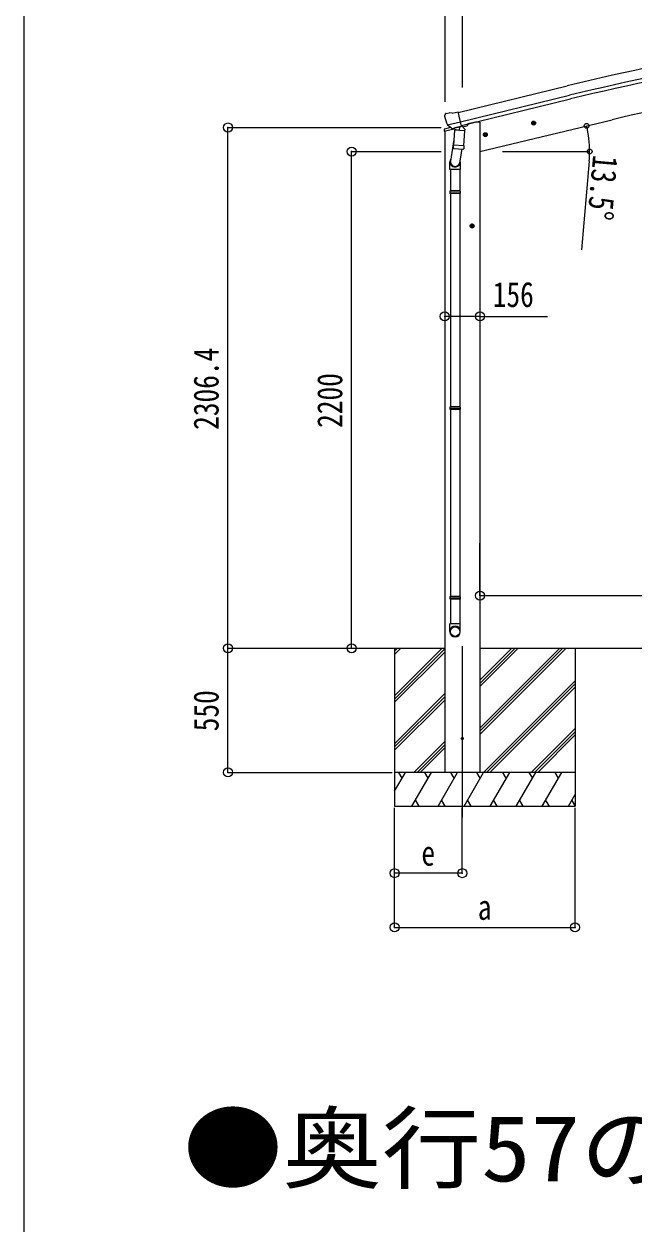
# Model space of a CAD drawing. Units: millimetres at full size, sheet at 1:40. Extents: x -11181 to 11305, y -7804 to 7716.
# Drawn here: x -11181 to -8482, y -288 to 5028 of the extents above; entities that cross this region are included whole.
import ezdxf
from ezdxf.enums import TextEntityAlignment as Align

# ---------------------------------------------------------------- set-up
doc = ezdxf.new("R2010")
doc.units = ezdxf.units.MM
doc.header["$LTSCALE"] = 40
doc.header["$PDMODE"] = 32
doc.header["$PDSIZE"] = 40
for name, color, linetype, lineweight in [('0-0_0', 7, 'Continuous', 9), ('0-1_本体', 4, 'Continuous', 9), ('0-2_部品', 7, 'Continuous', 9), ('0-8_PARTS2', 2, 'Continuous', 9), ('0-A_寸法', 6, 'Continuous', 9), ('1-A', 6, 'Continuous', 9), ('F-0_240', 7, 'Continuous', 9)]:
    doc.layers.add(name, color=color, linetype=linetype, lineweight=lineweight)
doc.layers.add('0-E_DET2', color=7, linetype='Continuous')
doc.styles.add('ＭＳ ゴシック', font='')
doc.styles.get('ＭＳ ゴシック').set_extended_font_data('MS Gothic')

msp = doc.modelspace()

# ---------------------------------------------------------------- linework, layer by layer
at = {"layer": '0-0_0'}
for p, q in [((-9912.5, 2262.68), (-9316.17, 2262.68)), ((-9538.42, 2262.68), (-9538.42, 1562.68)), ((-9538.42, 2051.45), (-9327.19, 2262.68)), ((-9538.42, 2235.3), (-9511.04, 2262.68)), ((-9538.42, 2249.44), (-9525.18, 2262.68)), ((-9538.42, 2037.31), (-9316.17, 2259.56)), ((-9538.42, 2023.17), (-9316.17, 2245.42)), ((-9160.67, 1880.42), (-8778.4, 2262.68)), ((-9160.67, 1908.71), (-8806.69, 2262.68)), ((-9160.67, 1894.56), (-8792.55, 2262.68)), ((-9160.67, 2092.55), (-8990.54, 2262.68)), ((-9160.67, 2106.69), (-9004.68, 2262.68)), ((-9160.67, 2120.84), (-9018.82, 2262.68)), ((-9160.67, 2262.68), (-6065.11, 2262.68)), ((-8738.42, 2262.68), (-8738.42, 1562.68)), ((-9144.56, 1712.68), (-8738.42, 2118.82)), ((-9130.42, 1712.68), (-8738.42, 2104.68)), ((-9116.27, 1712.68), (-8738.42, 2090.54)), ((-9538.42, 1839.32), (-9316.17, 2061.57)), ((-9538.42, 1825.18), (-9316.17, 2047.43)), ((-9538.42, 1811.04), (-9316.17, 2033.29)), ((-8932.43, 1712.68), (-8738.42, 1906.69)), ((-8918.28, 1712.68), (-8738.42, 1892.55)), ((-8904.14, 1712.68), (-8738.42, 1878.41)), ((-9452.93, 1712.68), (-9316.17, 1849.44)), ((-9438.78, 1712.68), (-9316.17, 1835.3)), ((-9424.64, 1712.68), (-9316.17, 1821.16)), ((-8738.42, 1712.68), (-9538.42, 1712.68)), ((-9538.42, 1628.85), (-9490.02, 1712.68)), ((-9505.02, 1686.7), (-9520.02, 1712.68)), ((-9461.15, 1562.68), (-9374.55, 1712.68)), ((-9389.55, 1686.7), (-9404.55, 1712.68)), ((-9345.68, 1562.68), (-9259.08, 1712.68)), ((-9274.08, 1686.7), (-9289.08, 1712.68)), ((-9230.21, 1562.68), (-9143.61, 1712.68)), ((-9158.61, 1686.7), (-9173.61, 1712.68)), ((-9114.74, 1562.68), (-9028.14, 1712.68)), ((-9043.14, 1686.7), (-9058.14, 1712.68)), ((-8999.27, 1562.68), (-8912.67, 1712.68)), ((-8942.67, 1712.68), (-8927.67, 1686.7)), ((-8883.8, 1562.68), (-8797.2, 1712.68)), ((-8812.2, 1686.7), (-8827.2, 1712.68)), ((-8768.33, 1562.68), (-8738.42, 1614.49)), ((-9538.42, 1562.68), (-8738.42, 1562.68)), ((-9446.15, 1588.66), (-9431.15, 1562.68)), ((-9330.68, 1588.66), (-9315.68, 1562.68)), ((-9215.21, 1588.66), (-9200.21, 1562.68)), ((-9099.74, 1588.66), (-9084.74, 1562.68)), ((-8984.27, 1588.66), (-8969.27, 1562.68)), ((-8868.8, 1588.66), (-8853.8, 1562.68)), ((-8753.33, 1588.66), (-8738.33, 1562.68))]:
    msp.add_line(p, q, dxfattribs=at)
at = {"layer": '0-1_本体'}
for p, q in [((-9255.89, 4636.27), (-8773.02, 4753.76)), ((-9245.82, 4594.3), (-8762.81, 4711.77)), ((-9241.89, 4577.93), (-8758.83, 4695.41)), ((-9180.42, 4592.68), (-9213.93, 4584.64)), ((-9160.42, 4592.68), (-9180.42, 4592.68)), ((-9160.42, 4462.68), (-8574.74, 4603.29)), ((-9160.42, 4592.68), (-9160.42, 1712.68)), ((-9315.92, 4552.98), (-9315.92, 1712.68)), ((-9184.92, 4133.18), (-9204.92, 4133.18)), ((-9194.92, 4140.69), (-9201.42, 4136.93)), ((-9201.42, 4136.93), (-9201.42, 4129.43)), ((-9201.42, 4129.43), (-9194.92, 4125.68)), ((-9194.92, 4123.18), (-9194.92, 4143.18)), ((-9188.42, 4136.93), (-9194.92, 4140.69))]:
    msp.add_line(p, q, dxfattribs=at)
at = {"layer": '0-1_本体', "color": 6}
msp.add_line((-9160.17, 3732.5), (-9316.17, 3732.5), dxfattribs=at)
at = {"layer": '0-1_本体'}
msp.add_lwpolyline([(-9194.92, 4125.68), (-9188.42, 4129.43), (-9188.42, 4136.93)], dxfattribs=at)
for radius in [8.5, 7.7, 6.5]:
    msp.add_circle((-9194.92, 4133.18), radius, dxfattribs=at)
for centre, radius, start, end in [((-6160.44, -5988.12), 11054.98, 95.16866, 103.66973), ((-6160.44, -5988.12), 11011.82, 95.16974, 103.66973), ((-6160.44, -5988.12), 10994.98, 95.16974, 103.66973), ((-6370.39, -4578.52), 9442.71, 95.00001, 103.5)]:
    msp.add_arc(centre, radius, start, end, dxfattribs=at)
at = {"layer": '0-2_部品'}
for p, q in [((-9313.38, 4629.27), (-9317.24, 4622.97)), ((-9310.29, 4631.52), (-9297.11, 4634.68)), ((-9282.55, 4632.01), (-9295.81, 4634.71)), ((-9282.55, 4632.01), (-9256.62, 4638.23)), ((-9317.6, 4620.69), (-9317.33, 4619.54)), ((-9303.55, 4580.39), (-9246.04, 4594.19)), ((-9286.7, 4565.48), (-9303.08, 4579.97)), ((-9281.62, 4565.38), (-9244.92, 4574.2)), ((-9250.87, 4572.37), (-9251.89, 4557.76)), ((-9244.92, 4574.2), (-9243.39, 4574.56)), ((-9241.83, 4576.67), (-9240.89, 4576.6)), ((-9240.89, 4576.6), (-9227.58, 4561.28)), ((-9236.9, 4572.01), (-9218.01, 4576.54)), ((-9214.18, 4584.72), (-9214.18, 4581.4)), ((-8931.94, 4586.5), (-8912.49, 4591.17)), ((-8927.38, 4594.28), (-8929.51, 4587.08)), ((-8920.08, 4596.03), (-8927.38, 4594.28)), ((-8919.88, 4579.11), (-8924.55, 4598.56)), ((-8914.91, 4590.59), (-8920.08, 4596.03)), ((-8917.05, 4583.39), (-8914.91, 4590.59)), ((-9318.73, 4552.36), (-9276.03, 4562.61)), ((-9318.73, 4559.25), (-9318.73, 4552.36)), ((-9290.22, 4568.46), (-9316.43, 4562.17)), ((-9283.99, 4564.91), (-9276.47, 4566.71)), ((-9283.15, 4565.02), (-9281.62, 4565.38)), ((-9279.78, 4565.16), (-9279.84, 4564.41)), ((-9279.08, 4563.37), (-9253.27, 4556.94)), ((-9272.16, 4558.03), (-9276.84, 4491.19)), ((-9226.47, 4554.83), (-9272.16, 4558.03)), ((-9270.39, 4561.21), (-9270.62, 4557.92)), ((-9231.15, 4488), (-9226.47, 4554.83)), ((-9227.58, 4561.28), (-9228.02, 4554.94)), ((-9145.86, 4535.14), (-9126.41, 4539.81)), ((-9141.3, 4542.92), (-9143.43, 4535.72)), ((-9134, 4544.67), (-9141.3, 4542.92)), ((-9133.8, 4527.75), (-9138.47, 4547.2)), ((-9128.84, 4539.23), (-9134, 4544.67)), ((-9130.97, 4532.03), (-9128.84, 4539.23)), ((-9275.1, 4515.96), (-9291.02, 4419.79)), ((-9277.7, 4478.72), (-9276.82, 4491.19)), ((-9277.3, 4477.37), (-9277.3, 4477.37)), ((-9231.15, 4488), (-9276.84, 4491.19)), ((-9275.85, 4476.59), (-9234.15, 4473.67)), ((-9239.58, 4474.05), (-9250.31, 4410.46)), ((-9231.16, 4488), (-9232.05, 4475.3)), ((-9293.17, 4382.63), (-9293.17, 4416.98)), ((-9247.17, 4417.28), (-9247.17, 4382.63)), ((-9247.17, 4382.63), (-9293.17, 4382.63)), ((-9291.17, 4382.63), (-9291.17, 4288.63)), ((-9249.17, 4382.63), (-9249.17, 4288.63)), ((-9293.17, 4286.63), (-9292.17, 4288.63)), ((-9247.17, 4286.63), (-9293.17, 4286.63)), ((-9247.17, 4278.63), (-9293.17, 4278.63)), ((-9248.17, 4288.63), (-9292.17, 4288.63)), ((-9248.17, 4276.63), (-9292.17, 4276.63)), ((-9291.17, 4276.63), (-9291.17, 3332.44)), ((-9249.17, 4276.63), (-9249.17, 3332.44)), ((-9247.17, 4286.63), (-9248.17, 4288.63)), ((-9247.17, 4278.63), (-9248.17, 4276.63)), ((-9247.17, 4286.63), (-9247.17, 4278.63)), ((-9184.67, 4132.56), (-9204.67, 4132.56)), ((-9194.67, 4140.07), (-9201.17, 4136.32)), ((-9201.17, 4136.32), (-9201.17, 4128.81)), ((-9201.17, 4128.81), (-9194.67, 4125.06)), ((-9194.67, 4122.56), (-9194.67, 4142.56)), ((-9188.17, 4136.32), (-9194.67, 4140.07)), ((-9293.17, 3330.44), (-9292.17, 3332.44)), ((-9247.17, 3330.44), (-9293.17, 3330.44)), ((-9247.17, 3322.44), (-9293.17, 3322.44)), ((-9248.17, 3332.44), (-9292.17, 3332.44)), ((-9248.17, 3320.44), (-9292.17, 3320.44)), ((-9291.17, 3320.44), (-9291.17, 2492.25)), ((-9249.17, 3320.44), (-9249.17, 2492.25)), ((-9247.17, 3330.44), (-9248.17, 3332.44)), ((-9247.17, 3322.44), (-9248.17, 3320.44)), ((-9247.17, 3330.44), (-9247.17, 3322.44)), ((-9293.17, 2490.25), (-9292.17, 2492.25)), ((-9247.17, 2490.25), (-9293.17, 2490.25)), ((-9247.17, 2482.25), (-9293.17, 2482.25)), ((-9248.17, 2492.25), (-9292.17, 2492.25)), ((-9248.17, 2480.25), (-9292.17, 2480.25)), ((-9291.17, 2480.25), (-9291.17, 2370.25)), ((-9249.17, 2480.25), (-9249.17, 2370.25)), ((-9247.17, 2490.25), (-9248.17, 2492.25)), ((-9247.17, 2482.25), (-9248.17, 2480.25)), ((-9247.17, 2490.25), (-9247.17, 2482.25)), ((-9293.17, 2336.11), (-9293.17, 2370.25)), ((-9247.17, 2370.25), (-9293.17, 2370.25)), ((-9247.17, 2336.11), (-9247.17, 2370.25))]:
    msp.add_line(p, q, dxfattribs=at)
for points in [[(-9251.19, 4572.78), (-9241.46, 4575.12), (-9256.62, 4638.23)], [(-9303.82, 4580.96), (-9303.23, 4580.12), (-9303.08, 4579.97)], [(-9251.19, 4572.78), (-9251.42, 4572.63), (-9276.19, 4566.69), (-9276.47, 4566.71)], [(-8929.51, 4587.08), (-8924.34, 4581.64), (-8917.05, 4583.39)], [(-9143.43, 4535.72), (-9138.26, 4530.28), (-9130.97, 4532.03)], [(-9293.17, 4286.63), (-9293.17, 4278.63), (-9292.17, 4276.63)], [(-9194.67, 4125.06), (-9188.17, 4128.81), (-9188.17, 4136.32)], [(-9293.17, 3330.44), (-9293.17, 3322.44), (-9292.17, 3320.44)], [(-9293.17, 2490.25), (-9293.17, 2482.25), (-9292.17, 2480.25)]]:
    msp.add_lwpolyline(points, dxfattribs=at)
for centre, radius in [((-8922.21, 4588.83), 8.5), ((-8922.21, 4588.83), 7.7), ((-8922.21, 4588.83), 6.5), ((-9136.13, 4537.48), 8.5), ((-9136.13, 4537.48), 7.7), ((-9136.13, 4537.48), 6.5), ((-9194.67, 4132.56), 8.5), ((-9194.67, 4132.56), 7.7), ((-9194.67, 4132.56), 6.5)]:
    msp.add_circle(centre, radius, dxfattribs=at)
at = {"layer": '0-2_部品', "color": 4}
msp.add_circle((-9238.17, 1862.68), 4.5, dxfattribs=at)
at = {"layer": '0-2_部品'}
for centre, radius, start, end in [((-9309.12, 4626.66), 5, 103.5, 148.5), ((-9296.41, 4631.77), 3, 78.5, 103.5), ((-9120.52, 4666.79), 202.4, 193.5, 205.09125), ((-9250.27, 4572.29), 0.604, 100.59842, 172.20595), ((-9243.51, 4575.05), 0.5, 283.5, 318.76246), ((-9219.18, 4581.4), 5, 283.5, 0), ((-9315.73, 4559.25), 3, 103.5, 180), ((-9283.27, 4565.5), 0.5, 248.23754, 283.5), ((-9280.28, 4565.19), 0.5, 356, 103.5), ((-9278.84, 4564.34), 1, 176, 256), ((-9252.91, 4557.91), 1.03, 250.03897, 351.96569), ((-9275.75, 4478.55), 1.95, 175.04017, 217.47766), ((-9275.71, 4478.58), 2, 217.40962, 266), ((-9234.02, 4475.67), 2, 266, 349.46843), ((-9263.17, 4416.98), 30, 177.45142, 180)]:
    msp.add_arc(centre, radius, start, end, dxfattribs=at)
for centre, major_axis, ratio, start_param, end_param in [((-9314.68, 4621.41), (-1.57, -2.57), 0.99628, 4.712389, 5.4996506), ((-9284.71, 4567.73), (-0.73, -2.92), 0.997631, 5.8041905, 6.6006116), ((-9284.65, 4567.96), (2.63, 3.16), 0.650902, 4.0958226, 4.1686332), ((-9284.69, 4567.83), (-0.73, -2.92), 0.997631, 0.3902369, 0.4789948), ((-9270.17, 4417.28), (23, 0), 0.996195, 2.5560258, 6.5663028), ((-9270.17, 4417.28), (21, 0), 0.996195, 2.9349147, 5.9512394), ((-9270.17, 2337.85), (-23, 0), 0.996195, 3.1415927, 6.2831853), ((-9270.17, 2336.11), (-23, 0), 0.996195, 3.1415927, 6.2831853), ((-9270.17, 2336.11), (0, -23.43), 0.981806, 4.712389, 7.8539816)]:
    msp.add_ellipse(centre, major_axis=major_axis, ratio=ratio, start_param=start_param, end_param=end_param, dxfattribs=at)
msp.add_ellipse((-9270.17, 2336.11), major_axis=(21, 0), ratio=0.996195, dxfattribs=at)
at = {"layer": '0-8_PARTS2'}
msp.add_line((-9238.17, 2271.89), (-9238.17, 1512.68), dxfattribs=at)
at = {"layer": '0-A_寸法'}
for p, q in [((-9316.17, 5294.42), (-9316.17, 4682.2)), ((-9238.17, 5294.42), (-9238.17, 4746.57)), ((-10276.74, 2262.68), (-10276.74, 4569.08)), ((-10276.74, 4569.08), (-9331.66, 4569.08)), ((-9728.77, 2262.68), (-9728.77, 4462.68)), ((-9728.77, 4462.68), (-9331.66, 4462.68)), ((-9059.67, 4462.68), (-8672.81, 4462.68)), ((-8675.67, 4420.22), (-8710.03, 4027.72)), ((-9160.17, 3732.5), (-8860.17, 3732.5)), ((-10276.74, 2262.68), (-9548.63, 2262.68)), ((-10276.74, 1712.68), (-10276.74, 2262.68)), ((-10276.74, 1712.68), (-9548.63, 1712.68)), ((-9538.42, 1026.32), (-9538.42, 1555.26)), ((-9538.42, 1266.29), (-9538.42, 1555.26)), ((-9238.17, 1266.29), (-9238.17, 1555.26)), ((-8738.42, 1026.32), (-8738.42, 1555.26)), ((-9238.17, 1266.29), (-9538.42, 1266.29)), ((-9538.42, 1026.32), (-8738.42, 1026.32))]:
    msp.add_line(p, q, dxfattribs=at)
for centre in [(-8687.26, 4576.34), (-8673.81, 4462.68)]:
    msp.add_circle(centre, 10.62, dxfattribs=at)
for start, end in [(0, 13.5), (354.99678, 0)]:
    msp.add_arc((-9160.67, 4462.68), 486.86, start, end, dxfattribs=at)
for p in [(-10276.74, 4569.08), (-9728.77, 4462.68), (-9316.17, 3732.5), (-9160.17, 3732.5), (-10276.74, 2262.68), (-9728.77, 2262.68), (-10276.74, 1712.68), (-9538.42, 1266.29), (-9238.17, 1266.29), (-9538.42, 1026.32), (-8738.42, 1026.32)]:
    msp.add_point(p, dxfattribs=at)
at = {"layer": '1-A'}
for q in [(-9160.17, 2728.59), (-6466.17, 2495.64)]:
    msp.add_line((-9160.17, 2495.64), q, dxfattribs=at)
msp.add_point((-9160.17, 2495.64), dxfattribs=at)
at = {"layer": 'F-0_240', "color": 5}
msp.add_line((-11180.61, 7716.46), (-11180.61, -7803.54), dxfattribs=at)

# ---------------------------------------------------------------- texts
at = {"layer": '0-A_寸法', "color": 7, "style": 'ＭＳ ゴシック', "width": 0.8}
for s, rotation, p in [('13.5°', 264.997, (-8691.64, 4452.74)), ('2306.4', 90, (-10284.74, 3229.88)), ('2200', 90, (-9736.77, 3238.68)), ('550', 90, (-10284.74, 1894.68))]:
    msp.add_text(s, height=111.4, rotation=rotation, dxfattribs=at).set_placement(p, align=Align.BOTTOM_LEFT)
for s, p in [('156', (-9103.17, 3740.5)), ('e', (-9419.42, 1266.29)), ('a', (-9169.42, 1026.32))]:
    msp.add_text(s, height=111.4, dxfattribs=at).set_placement(p, align=Align.BOTTOM_LEFT)
at = {"layer": '0-E_DET2', "style": 'ＭＳ ゴシック', "width": 1.1}
msp.add_text('●奥行57の場合', height=293.3, dxfattribs=at).set_placement((-10474.9, -186.89), align=Align.BOTTOM_LEFT)

doc.saveas('drawing.dxf')
